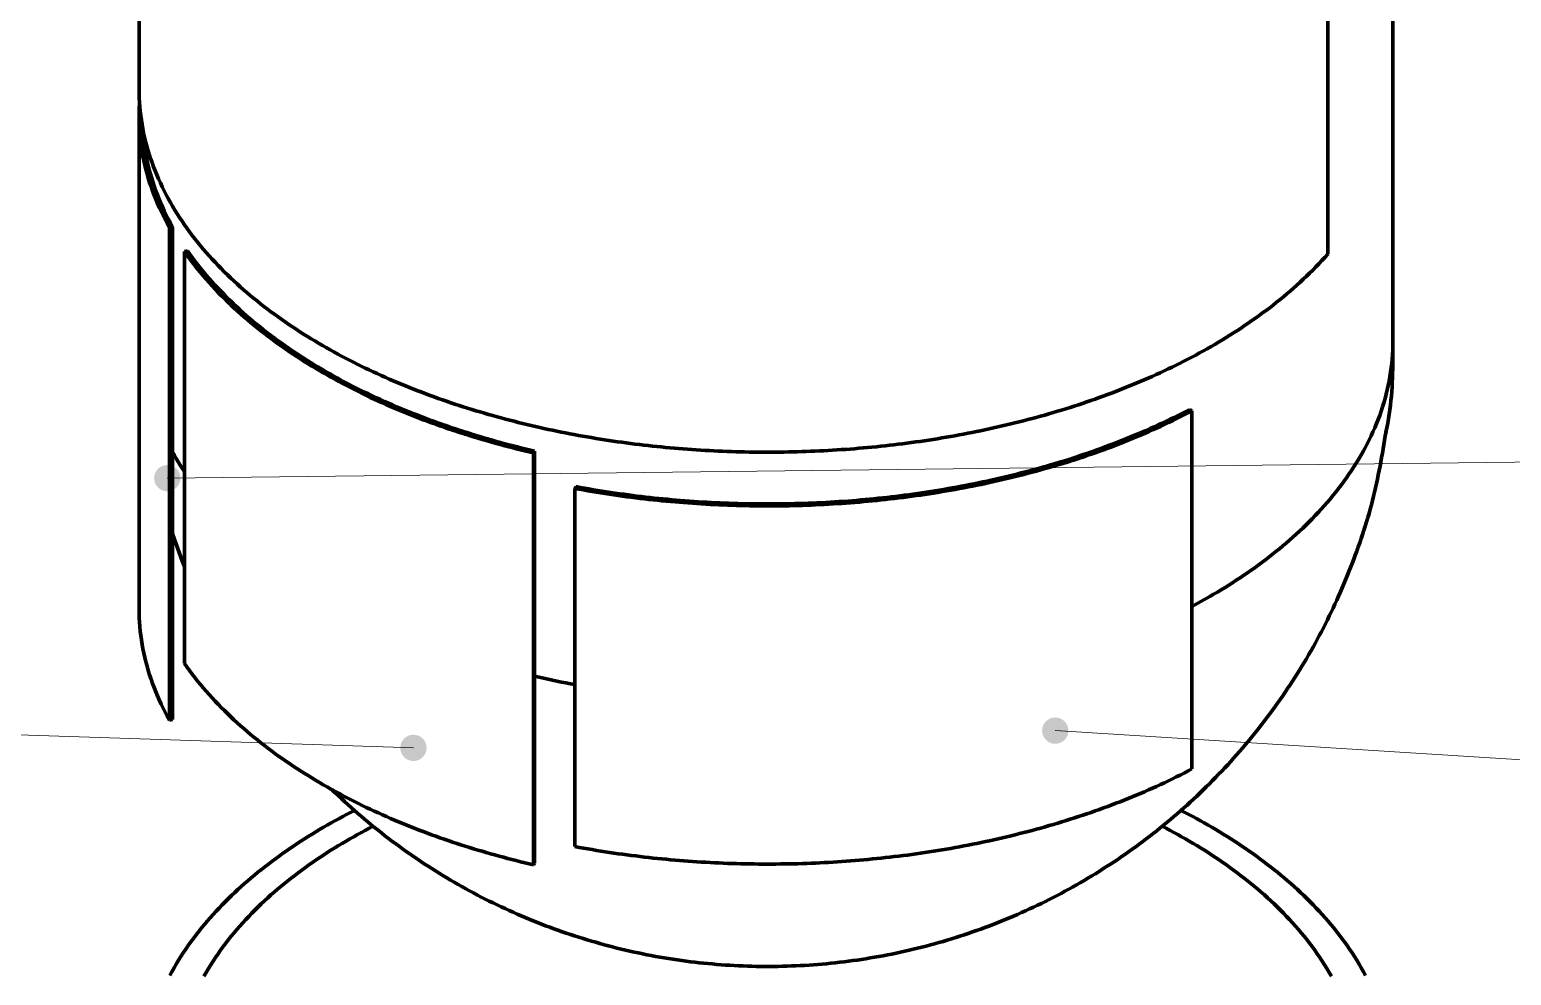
# Model space of a CAD drawing. Header units: millimetres. Extents: x 0 to 594, y 0 to 420.
# Drawn here: x 192.2 to 259.8, y 93.7 to 136.8 of the extents above; entities that cross this region are included whole.
import ezdxf

# ---------------------------------------------------------------- set-up
doc = ezdxf.new("R2010")
doc.units = ezdxf.units.MM
doc.layers.add('01-VISIBLE', color=7, linetype='CONTINUOUS', lineweight=70)
doc.layers.add('08-FINA', color=5, linetype='CONTINUOUS', lineweight=18)

msp = doc.modelspace()

# ---------------------------------------------------------------- hatches: boundary and pattern name
at = {"layer": '08-FINA'}
h = msp.add_hatch(color=7, dxfattribs=at)
h.dxf.hatch_style = 1
edge = h.paths.add_edge_path()
edge.add_arc((198.494, 116.319), 0.6, 0, 360)
h = msp.add_hatch(color=7, dxfattribs=at)
h.dxf.hatch_style = 1
edge = h.paths.add_edge_path()
edge.add_arc((238.966, 104.808), 0.6, 0, 360)
h = msp.add_hatch(color=7, dxfattribs=at)
h.dxf.hatch_style = 1
edge = h.paths.add_edge_path()
edge.add_arc((209.714, 104.023), 0.6, 0, 360)

# ---------------------------------------------------------------- linework, layer by layer
at = {"layer": '01-VISIBLE'}
for p, q in [((197.209, 134.045), (197.209, 252.42)), ((254.359, 122.557), (254.359, 245.685)), ((251.387, 126.535), (251.387, 244.91)), ((197.209, 110.366), (197.209, 132.82)), ((198.733, 127.774), (198.59, 127.747)), ((198.59, 105.293), (198.59, 127.747)), ((198.733, 105.32), (198.733, 127.774)), ((199.412, 126.688), (199.273, 126.656)), ((199.273, 107.876), (199.273, 126.656)), ((245.096, 119.454), (245.197, 119.39)), ((245.197, 103.06), (245.197, 119.39)), ((215.238, 117.551), (215.182, 117.47)), ((215.238, 98.771), (215.238, 117.551)), ((215.182, 98.691), (215.182, 117.47)), ((217.119, 115.934), (217.073, 115.851)), ((217.073, 99.521), (217.073, 115.851)), ((198.733, 105.32), (198.59, 105.293)), ((215.238, 98.771), (215.182, 98.691))]:
    msp.add_line(p, q, dxfattribs=at)
for points in [[(197.209, 134.045), (197.211, 133.844), (197.218, 133.644), (197.228, 133.444), (197.243, 133.244), (197.262, 133.044), (197.285, 132.845), (197.312, 132.646), (197.343, 132.448), (197.378, 132.251), (197.417, 132.054), (197.461, 131.859), (197.508, 131.664), (197.558, 131.47), (197.613, 131.277), (197.671, 131.085), (197.734, 130.895), (197.799, 130.705), (197.868, 130.517), (197.941, 130.33), (198.017, 130.145), (198.096, 129.961), (198.179, 129.778), (198.264, 129.597), (198.353, 129.417), (198.445, 129.239), (198.54, 129.062), (198.638, 128.887), (198.738, 128.714), (198.841, 128.542), (198.947, 128.371), (199.055, 128.203), (199.166, 128.036), (199.28, 127.871), (199.396, 127.707), (199.514, 127.545), (199.634, 127.385), (199.757, 127.226), (199.881, 127.069), (200.008, 126.914), (200.137, 126.76), (200.268, 126.608), (200.4, 126.458), (200.535, 126.309), (200.671, 126.162), (200.809, 126.017), (200.949, 125.873), (201.091, 125.731), (201.234, 125.591), (201.378, 125.452), (201.524, 125.315), (201.672, 125.179), (201.821, 125.045), (201.971, 124.912), (202.123, 124.782), (202.276, 124.652), (202.431, 124.524), (202.586, 124.398), (202.743, 124.273), (202.901, 124.15), (203.06, 124.028), (203.22, 123.907), (203.382, 123.788), (203.544, 123.671), (203.708, 123.555), (203.872, 123.44), (204.037, 123.327), (204.204, 123.215), (204.371, 123.104), (204.539, 122.995), (204.708, 122.887), (204.878, 122.781), (205.049, 122.676), (205.22, 122.572), (205.393, 122.47), (205.566, 122.369), (205.74, 122.269), (205.914, 122.17), (206.089, 122.073), (206.265, 121.977), (206.442, 121.882), (206.619, 121.788), (206.797, 121.696), (206.976, 121.605), (207.155, 121.515), (207.335, 121.426), (207.515, 121.339), (207.696, 121.253), (207.878, 121.167), (208.06, 121.083), (208.242, 121), (208.425, 120.919), (208.609, 120.838), (208.793, 120.759), (208.977, 120.68), (209.162, 120.603), (209.348, 120.527), (209.534, 120.452), (209.72, 120.378), (209.907, 120.305), (210.094, 120.233), (210.281, 120.162), (210.469, 120.093), (210.658, 120.024), (210.846, 119.956), (211.036, 119.89), (211.225, 119.824), (211.415, 119.76), (211.605, 119.696), (211.795, 119.634), (211.986, 119.572), (212.177, 119.512), (212.369, 119.452), (212.56, 119.394), (212.752, 119.336), (212.945, 119.279), (213.137, 119.224), (213.33, 119.169), (213.523, 119.115), (213.717, 119.063), (213.91, 119.011), (214.104, 118.96), (214.299, 118.91), (214.493, 118.861), (214.688, 118.813), (214.882, 118.766), (215.077, 118.72), (215.273, 118.674), (215.468, 118.63), (215.664, 118.586), (215.86, 118.544), (216.056, 118.502), (216.252, 118.461), (216.449, 118.421), (216.645, 118.382), (216.842, 118.344), (217.039, 118.307), (217.236, 118.271), (217.433, 118.235), (217.631, 118.201), (217.829, 118.167), (218.026, 118.134), (218.224, 118.102), (218.422, 118.071), (218.62, 118.04), (218.819, 118.011), (219.017, 117.982), (219.216, 117.955), (219.414, 117.928), (219.613, 117.902), (219.812, 117.876), (220.011, 117.852), (220.21, 117.828), (220.409, 117.806), (220.608, 117.784), (220.808, 117.763), (221.007, 117.743), (221.207, 117.723), (221.406, 117.705), (221.606, 117.687), (221.806, 117.67), (222.006, 117.654), (222.206, 117.639), (222.405, 117.624), (222.605, 117.611), (222.806, 117.598), (223.006, 117.586), (223.206, 117.575), (223.406, 117.564), (223.606, 117.555), (223.807, 117.546), (224.007, 117.538), (224.207, 117.531), (224.408, 117.525), (224.608, 117.519), (224.808, 117.515), (225.009, 117.511), (225.209, 117.508), (225.41, 117.506), (225.61, 117.504), (225.811, 117.504), (226.011, 117.504), (226.212, 117.505), (226.412, 117.507), (226.612, 117.509), (226.813, 117.513), (227.013, 117.517), (227.214, 117.522), (227.414, 117.528), (227.614, 117.535), (227.815, 117.542), (228.015, 117.551), (228.215, 117.56), (228.416, 117.57), (228.616, 117.58), (228.816, 117.592), (229.016, 117.604), (229.216, 117.618), (229.416, 117.632), (229.616, 117.646), (229.816, 117.662), (230.016, 117.679), (230.215, 117.696), (230.415, 117.714), (230.614, 117.733), (230.814, 117.753), (231.013, 117.774), (231.213, 117.795), (231.412, 117.817), (231.611, 117.84), (231.81, 117.864), (232.009, 117.889), (232.208, 117.915), (232.407, 117.941), (232.605, 117.969), (232.804, 117.997), (233.002, 118.026), (233.2, 118.056), (233.398, 118.087), (233.596, 118.118), (233.794, 118.151), (233.992, 118.184), (234.189, 118.218), (234.387, 118.253), (234.584, 118.289), (234.781, 118.326), (234.978, 118.364), (235.175, 118.402), (235.371, 118.442), (235.567, 118.482), (235.764, 118.524), (235.96, 118.566), (236.155, 118.609), (236.351, 118.653), (236.546, 118.698), (236.742, 118.743), (236.936, 118.79), (237.131, 118.838), (237.326, 118.886), (237.52, 118.936), (237.714, 118.986), (237.908, 119.037), (238.101, 119.09), (238.295, 119.143), (238.488, 119.197), (238.68, 119.252), (238.873, 119.308), (239.065, 119.366), (239.257, 119.424), (239.448, 119.483), (239.64, 119.543), (239.831, 119.604), (240.021, 119.666), (240.212, 119.729), (240.401, 119.793), (240.591, 119.858), (240.78, 119.924), (240.969, 119.991), (241.158, 120.059), (241.346, 120.129), (241.534, 120.199), (241.721, 120.27), (241.908, 120.342), (242.095, 120.416), (242.281, 120.49), (242.466, 120.566), (242.652, 120.643), (242.836, 120.721), (243.021, 120.799), (243.204, 120.88), (243.388, 120.961), (243.57, 121.043), (243.753, 121.126), (243.934, 121.211), (244.116, 121.297), (244.296, 121.384), (244.476, 121.472), (244.656, 121.561), (244.835, 121.652), (245.013, 121.744), (245.19, 121.836), (245.367, 121.931), (245.544, 122.026), (245.719, 122.123), (245.894, 122.221), (246.068, 122.32), (246.242, 122.42), (246.415, 122.522), (246.586, 122.625), (246.758, 122.73), (246.928, 122.836), (247.097, 122.943), (247.266, 123.051), (247.434, 123.161), (247.6, 123.272), (247.766, 123.385), (247.931, 123.499), (248.095, 123.614), (248.258, 123.731), (248.42, 123.849), (248.581, 123.969), (248.74, 124.09), (248.899, 124.213), (249.056, 124.337), (249.213, 124.463), (249.368, 124.59), (249.521, 124.719), (249.674, 124.849), (249.825, 124.981), (249.974, 125.114), (250.123, 125.249), (250.27, 125.385), (250.415, 125.523), (250.559, 125.663), (250.701, 125.804), (250.841, 125.947), (250.98, 126.092), (251.118, 126.238), (251.253, 126.386), (251.387, 126.535)], [(197.229, 133.432), (197.223, 133.33), (197.218, 133.228), (197.214, 133.126), (197.211, 133.024), (197.21, 132.922), (197.209, 132.82)], [(197.209, 132.82), (197.211, 132.616), (197.218, 132.411), (197.229, 132.207), (197.244, 132.003), (197.264, 131.8), (197.288, 131.597), (197.316, 131.394), (197.348, 131.192), (197.385, 130.991), (197.426, 130.791), (197.47, 130.591), (197.519, 130.393), (197.572, 130.195), (197.629, 129.999), (197.69, 129.804), (197.754, 129.61), (197.822, 129.417), (197.894, 129.226), (197.969, 129.035), (198.048, 128.847), (198.13, 128.66), (198.216, 128.474), (198.305, 128.29), (198.397, 128.107), (198.492, 127.926), (198.59, 127.747)], [(197.375, 132.266), (197.39, 132.061), (197.408, 131.856), (197.431, 131.651), (197.459, 131.447), (197.49, 131.244), (197.526, 131.041), (197.566, 130.839), (197.611, 130.638), (197.659, 130.438), (197.712, 130.239), (197.768, 130.042), (197.829, 129.845), (197.893, 129.649), (197.961, 129.455), (198.033, 129.262), (198.109, 129.071), (198.188, 128.881), (198.27, 128.692), (198.356, 128.506), (198.446, 128.32), (198.538, 128.136), (198.634, 127.954), (198.733, 127.774)], [(199.273, 126.656), (199.39, 126.491), (199.508, 126.328), (199.629, 126.166), (199.753, 126.007), (199.878, 125.849), (200.006, 125.692), (200.135, 125.538), (200.267, 125.385), (200.4, 125.233), (200.536, 125.084), (200.673, 124.936), (200.812, 124.79), (200.953, 124.645), (201.095, 124.502), (201.239, 124.361), (201.385, 124.221), (201.532, 124.083), (201.68, 123.947), (201.83, 123.812), (201.982, 123.679), (202.135, 123.547), (202.289, 123.417), (202.444, 123.288), (202.601, 123.161), (202.759, 123.036), (202.918, 122.912), (203.078, 122.789), (203.24, 122.668), (203.402, 122.549), (203.566, 122.43), (203.73, 122.314), (203.896, 122.199), (204.063, 122.085), (204.23, 121.972), (204.399, 121.861), (204.568, 121.752), (204.738, 121.644), (204.91, 121.537), (205.082, 121.431), (205.254, 121.327), (205.428, 121.224), (205.602, 121.123), (205.777, 121.023), (205.953, 120.924), (206.13, 120.826), (206.307, 120.73), (206.485, 120.635), (206.663, 120.541), (206.843, 120.448), (207.023, 120.357), (207.203, 120.266), (207.384, 120.178), (207.566, 120.09), (207.748, 120.003), (207.931, 119.918), (208.114, 119.834), (208.298, 119.751), (208.482, 119.669), (208.667, 119.588), (208.853, 119.508), (209.039, 119.43), (209.225, 119.352), (209.412, 119.276), (209.599, 119.201), (209.787, 119.127), (209.975, 119.054), (210.163, 118.982), (210.352, 118.911), (210.541, 118.842), (210.731, 118.773), (210.921, 118.705), (211.112, 118.639), (211.302, 118.573), (211.494, 118.509), (211.685, 118.445), (211.877, 118.383), (212.069, 118.321), (212.262, 118.261), (212.454, 118.201), (212.647, 118.143), (212.841, 118.085), (213.034, 118.029), (213.228, 117.973), (213.423, 117.919), (213.617, 117.865), (213.812, 117.812), (214.007, 117.761), (214.202, 117.71), (214.398, 117.66), (214.593, 117.611), (214.789, 117.563), (214.986, 117.517), (215.182, 117.47)], [(199.412, 126.688), (199.528, 126.524), (199.646, 126.362), (199.767, 126.201), (199.889, 126.042), (200.014, 125.885), (200.141, 125.73), (200.27, 125.576), (200.401, 125.424), (200.534, 125.273), (200.668, 125.124), (200.805, 124.977), (200.943, 124.832), (201.083, 124.688), (201.225, 124.546), (201.368, 124.405), (201.513, 124.266), (201.659, 124.129), (201.807, 123.993), (201.956, 123.859), (202.107, 123.726), (202.259, 123.595), (202.412, 123.466), (202.567, 123.338), (202.723, 123.212), (202.88, 123.087), (203.038, 122.963), (203.198, 122.842), (203.358, 122.721), (203.52, 122.602), (203.683, 122.485), (203.846, 122.369), (204.011, 122.254), (204.177, 122.141), (204.344, 122.029), (204.511, 121.919), (204.68, 121.81), (204.849, 121.702), (205.019, 121.596), (205.19, 121.491), (205.362, 121.387), (205.535, 121.285), (205.708, 121.184), (205.882, 121.084), (206.057, 120.986), (206.233, 120.889), (206.409, 120.793), (206.586, 120.698), (206.764, 120.605), (206.942, 120.513), (207.121, 120.422), (207.301, 120.332), (207.481, 120.244), (207.662, 120.156), (207.843, 120.07), (208.025, 119.985), (208.207, 119.902), (208.39, 119.819), (208.573, 119.738), (208.757, 119.657), (208.942, 119.578), (209.127, 119.5), (209.312, 119.423), (209.498, 119.347), (209.684, 119.272), (209.871, 119.199), (210.058, 119.126), (210.245, 119.055), (210.433, 118.984), (210.622, 118.915), (210.81, 118.846), (210.999, 118.779), (211.189, 118.713), (211.379, 118.648), (211.569, 118.584), (211.759, 118.52), (211.95, 118.458), (212.141, 118.397), (212.333, 118.337), (212.524, 118.278), (212.717, 118.22), (212.909, 118.162), (213.102, 118.106), (213.295, 118.051), (213.488, 117.997), (213.681, 117.943), (213.875, 117.891), (214.069, 117.84), (214.263, 117.789), (214.458, 117.74), (214.652, 117.691), (214.847, 117.643), (215.043, 117.597), (215.238, 117.551)], [(246.012, 110.922), (246.187, 111.024), (246.361, 111.127), (246.535, 111.232), (246.707, 111.338), (246.879, 111.445), (247.05, 111.554), (247.22, 111.664), (247.39, 111.776), (247.558, 111.889), (247.725, 112.003), (247.891, 112.119), (248.056, 112.237), (248.221, 112.355), (248.384, 112.476), (248.546, 112.598), (248.706, 112.721), (248.866, 112.846), (249.025, 112.972), (249.182, 113.1), (249.338, 113.229), (249.492, 113.361), (249.645, 113.493), (249.797, 113.627), (249.948, 113.763), (250.097, 113.901), (250.244, 114.04), (250.39, 114.18), (250.534, 114.323), (250.677, 114.467), (250.817, 114.613), (250.956, 114.76), (251.094, 114.909), (251.229, 115.06), (251.363, 115.212), (251.494, 115.367), (251.623, 115.523), (251.751, 115.68), (251.876, 115.84), (251.999, 116.001), (252.12, 116.163), (252.238, 116.328), (252.354, 116.494), (252.467, 116.662), (252.578, 116.832), (252.687, 117.003), (252.792, 117.176), (252.895, 117.351), (252.995, 117.527), (253.092, 117.705), (253.186, 117.884), (253.277, 118.065), (253.365, 118.248), (253.449, 118.432), (253.53, 118.618), (253.608, 118.805), (253.683, 118.993), (253.754, 119.183), (253.821, 119.374), (253.885, 119.567), (253.945, 119.76), (254.001, 119.955), (254.053, 120.151), (254.101, 120.348), (254.145, 120.546), (254.186, 120.744), (254.222, 120.944), (254.254, 121.144), (254.282, 121.344), (254.305, 121.546), (254.325, 121.747), (254.34, 121.95), (254.351, 122.152), (254.357, 122.354), (254.359, 122.557)], [(254.038, 118.415), (254.08, 118.619), (254.12, 118.823), (254.156, 119.028), (254.189, 119.234), (254.219, 119.44), (254.245, 119.646), (254.268, 119.853), (254.287, 120.061), (254.304, 120.268), (254.318, 120.476), (254.328, 120.684), (254.337, 120.892), (254.344, 121.1), (254.349, 121.308), (254.353, 121.516), (254.355, 121.724), (254.357, 121.933), (254.358, 122.141), (254.359, 122.349), (254.359, 122.557)], [(217.073, 115.851), (217.27, 115.815), (217.467, 115.78), (217.664, 115.745), (217.861, 115.712), (218.059, 115.679), (218.257, 115.647), (218.455, 115.616), (218.653, 115.586), (218.851, 115.557), (219.049, 115.528), (219.247, 115.501), (219.446, 115.474), (219.644, 115.448), (219.843, 115.423), (220.042, 115.399), (220.241, 115.375), (220.44, 115.353), (220.639, 115.331), (220.838, 115.31), (221.037, 115.29), (221.237, 115.271), (221.436, 115.252), (221.636, 115.235), (221.835, 115.218), (222.035, 115.202), (222.235, 115.187), (222.434, 115.173), (222.634, 115.159), (222.834, 115.147), (223.034, 115.135), (223.234, 115.124), (223.434, 115.114), (223.634, 115.104), (223.834, 115.096), (224.034, 115.088), (224.235, 115.081), (224.435, 115.075), (224.635, 115.069), (224.835, 115.065), (225.035, 115.061), (225.236, 115.058), (225.436, 115.056), (225.636, 115.055), (225.837, 115.054), (226.037, 115.054), (226.237, 115.056), (226.437, 115.058), (226.638, 115.06), (226.838, 115.064), (227.038, 115.068), (227.238, 115.073), (227.439, 115.079), (227.639, 115.086), (227.839, 115.094), (228.039, 115.102), (228.239, 115.111), (228.439, 115.121), (228.639, 115.132), (228.839, 115.144), (229.039, 115.156), (229.239, 115.17), (229.438, 115.184), (229.638, 115.199), (229.838, 115.214), (230.037, 115.231), (230.237, 115.248), (230.436, 115.267), (230.636, 115.286), (230.835, 115.306), (231.034, 115.326), (231.233, 115.348), (231.432, 115.37), (231.631, 115.393), (231.83, 115.417), (232.029, 115.442), (232.228, 115.468), (232.426, 115.495), (232.625, 115.522), (232.823, 115.55), (233.021, 115.579), (233.219, 115.609), (233.417, 115.64), (233.615, 115.672), (233.812, 115.704), (234.01, 115.738), (234.207, 115.772), (234.404, 115.807), (234.601, 115.843), (234.798, 115.88), (234.995, 115.918), (235.191, 115.956), (235.388, 115.996), (235.584, 116.036), (235.78, 116.077), (235.976, 116.12), (236.171, 116.163), (236.367, 116.207), (236.562, 116.252), (236.757, 116.297), (236.952, 116.344), (237.146, 116.392), (237.34, 116.44), (237.534, 116.49), (237.728, 116.54), (237.922, 116.592), (238.115, 116.644), (238.308, 116.697), (238.501, 116.752), (238.694, 116.807), (238.886, 116.863), (239.078, 116.92), (239.269, 116.978), (239.461, 117.037), (239.652, 117.097), (239.843, 117.158), (240.033, 117.22), (240.223, 117.283), (240.413, 117.347), (240.602, 117.412), (240.791, 117.478), (240.98, 117.546), (241.169, 117.614), (241.356, 117.683), (241.544, 117.753), (241.731, 117.824), (241.918, 117.897), (242.104, 117.97), (242.29, 118.045), (242.476, 118.12), (242.661, 118.197), (242.845, 118.275), (243.029, 118.354), (243.213, 118.434), (243.396, 118.515), (243.579, 118.597), (243.761, 118.681), (243.942, 118.765), (244.123, 118.851), (244.304, 118.938), (244.484, 119.026), (244.663, 119.115), (244.841, 119.206), (245.02, 119.297), (245.197, 119.39)], [(217.119, 115.934), (217.316, 115.897), (217.513, 115.862), (217.711, 115.828), (217.909, 115.794), (218.107, 115.761), (218.305, 115.729), (218.503, 115.698), (218.701, 115.668), (218.9, 115.639), (219.098, 115.61), (219.297, 115.583), (219.496, 115.556), (219.695, 115.53), (219.894, 115.505), (220.093, 115.481), (220.292, 115.458), (220.492, 115.435), (220.691, 115.414), (220.891, 115.393), (221.09, 115.373), (221.29, 115.354), (221.49, 115.335), (221.69, 115.318), (221.89, 115.301), (222.09, 115.285), (222.29, 115.27), (222.49, 115.256), (222.69, 115.243), (222.89, 115.23), (223.091, 115.219), (223.291, 115.208), (223.491, 115.198), (223.692, 115.188), (223.892, 115.18), (224.093, 115.172), (224.293, 115.166), (224.494, 115.16), (224.694, 115.155), (224.895, 115.15), (225.095, 115.147), (225.296, 115.144), (225.497, 115.142), (225.697, 115.141), (225.898, 115.141), (226.099, 115.141), (226.299, 115.143), (226.5, 115.145), (226.7, 115.148), (226.901, 115.152), (227.102, 115.156), (227.302, 115.162), (227.503, 115.168), (227.703, 115.175), (227.904, 115.183), (228.104, 115.192), (228.304, 115.201), (228.505, 115.212), (228.705, 115.223), (228.905, 115.235), (229.106, 115.248), (229.306, 115.262), (229.506, 115.276), (229.706, 115.291), (229.906, 115.307), (230.106, 115.324), (230.306, 115.342), (230.505, 115.361), (230.705, 115.38), (230.905, 115.401), (231.104, 115.422), (231.304, 115.444), (231.503, 115.467), (231.702, 115.49), (231.901, 115.515), (232.1, 115.54), (232.299, 115.566), (232.498, 115.593), (232.697, 115.621), (232.895, 115.65), (233.094, 115.68), (233.292, 115.71), (233.49, 115.742), (233.688, 115.774), (233.886, 115.807), (234.084, 115.841), (234.281, 115.876), (234.479, 115.911), (234.676, 115.948), (234.873, 115.985), (235.07, 116.024), (235.267, 116.063), (235.463, 116.103), (235.66, 116.144), (235.856, 116.186), (236.052, 116.229), (236.248, 116.273), (236.443, 116.318), (236.639, 116.363), (236.834, 116.41), (237.029, 116.457), (237.224, 116.505), (237.418, 116.555), (237.612, 116.605), (237.806, 116.656), (238, 116.708), (238.193, 116.762), (238.387, 116.816), (238.58, 116.871), (238.772, 116.927), (238.965, 116.984), (239.157, 117.042), (239.348, 117.101), (239.54, 117.16), (239.731, 117.221), (239.922, 117.283), (240.112, 117.346), (240.302, 117.41), (240.492, 117.475), (240.682, 117.541), (240.871, 117.608), (241.06, 117.676), (241.248, 117.746), (241.436, 117.816), (241.623, 117.887), (241.811, 117.959), (241.997, 118.033), (242.183, 118.107), (242.369, 118.183), (242.555, 118.26), (242.74, 118.338), (242.924, 118.416), (243.108, 118.497), (243.291, 118.578), (243.474, 118.66), (243.657, 118.744), (243.839, 118.828), (244.02, 118.914), (244.201, 119.001), (244.381, 119.089), (244.561, 119.179), (244.74, 119.269), (244.918, 119.361), (245.096, 119.454)], [(240.109, 97.875), (240.283, 97.976), (240.455, 98.079), (240.628, 98.182), (240.799, 98.287), (240.97, 98.393), (241.14, 98.5), (241.309, 98.608), (241.478, 98.718), (241.645, 98.829), (241.812, 98.94), (241.978, 99.053), (242.144, 99.168), (242.308, 99.283), (242.472, 99.4), (242.635, 99.517), (242.797, 99.636), (242.958, 99.756), (243.118, 99.877), (243.278, 100), (243.436, 100.123), (243.594, 100.247), (243.751, 100.373), (243.907, 100.5), (244.062, 100.628), (244.216, 100.756), (244.37, 100.886), (244.522, 101.017), (244.673, 101.15), (244.824, 101.283), (244.973, 101.417), (245.122, 101.552), (245.27, 101.689), (245.416, 101.826), (245.562, 101.964), (245.707, 102.104), (245.85, 102.244), (245.993, 102.386), (246.135, 102.528), (246.276, 102.672), (246.415, 102.816), (246.554, 102.962), (246.692, 103.108), (246.828, 103.255), (246.964, 103.404), (247.098, 103.553), (247.232, 103.703), (247.364, 103.855), (247.495, 104.007), (247.625, 104.16), (247.755, 104.314), (247.883, 104.469), (248.01, 104.624), (248.135, 104.781), (248.26, 104.938), (248.384, 105.097), (248.506, 105.256), (248.628, 105.416), (248.748, 105.577), (248.868, 105.739), (248.986, 105.901), (249.103, 106.065), (249.218, 106.229), (249.333, 106.394), (249.447, 106.56), (249.559, 106.726), (249.67, 106.894), (249.78, 107.062), (249.889, 107.231), (249.996, 107.401), (250.103, 107.571), (250.208, 107.743), (250.312, 107.915), (250.414, 108.087), (250.516, 108.261), (250.616, 108.435), (250.715, 108.61), (250.812, 108.786), (250.908, 108.962), (251.003, 109.139), (251.097, 109.317), (251.189, 109.496), (251.28, 109.675), (251.37, 109.855), (251.458, 110.035), (251.546, 110.216), (251.632, 110.398), (251.716, 110.58), (251.8, 110.763), (251.882, 110.946), (251.963, 111.13), (252.043, 111.314), (252.122, 111.499), (252.2, 111.684), (252.277, 111.87), (252.352, 112.056), (252.427, 112.243), (252.5, 112.43), (252.572, 112.618), (252.643, 112.806), (252.712, 112.994), (252.78, 113.183), (252.847, 113.373), (252.912, 113.563), (252.976, 113.753), (253.038, 113.945), (253.098, 114.136), (253.157, 114.328), (253.214, 114.521), (253.27, 114.714), (253.323, 114.908), (253.375, 115.102), (253.426, 115.297), (253.474, 115.492), (253.521, 115.687), (253.566, 115.883), (253.61, 116.079), (253.652, 116.276), (253.692, 116.472), (253.731, 116.67), (253.769, 116.867), (253.806, 117.064), (253.841, 117.262), (253.876, 117.46), (253.911, 117.658), (253.944, 117.856), (253.977, 118.054), (254.011, 118.253), (254.045, 118.451)], [(254.045, 118.451), (254.044, 118.445), (254.043, 118.439), (254.042, 118.433), (254.04, 118.427), (254.039, 118.421), (254.038, 118.415)], [(198.733, 117.511), (198.818, 117.361), (198.905, 117.212), (198.994, 117.064), (199.085, 116.918), (199.178, 116.773), (199.273, 116.629)], [(198.733, 113.783), (198.804, 113.568), (198.878, 113.354), (198.953, 113.14), (199.031, 112.927), (199.11, 112.714), (199.191, 112.502), (199.273, 112.291)], [(245.197, 110.47), (245.334, 110.543), (245.47, 110.618), (245.606, 110.692), (245.742, 110.768), (245.877, 110.845), (246.012, 110.922)], [(197.209, 110.366), (197.211, 110.162), (197.218, 109.958), (197.229, 109.753), (197.244, 109.55), (197.264, 109.346), (197.288, 109.143), (197.316, 108.941), (197.348, 108.739), (197.385, 108.538), (197.426, 108.337), (197.47, 108.138), (197.519, 107.939), (197.572, 107.742), (197.629, 107.545), (197.69, 107.35), (197.754, 107.156), (197.822, 106.963), (197.894, 106.772), (197.969, 106.582), (198.048, 106.393), (198.13, 106.206), (198.216, 106.02), (198.305, 105.836), (198.397, 105.654), (198.492, 105.473), (198.59, 105.293)], [(199.273, 107.876), (199.39, 107.711), (199.508, 107.548), (199.629, 107.387), (199.753, 107.227), (199.878, 107.069), (200.006, 106.913), (200.135, 106.758), (200.267, 106.605), (200.4, 106.454), (200.536, 106.304), (200.673, 106.157), (200.812, 106.01), (200.953, 105.866), (201.095, 105.723), (201.239, 105.582), (201.385, 105.442), (201.532, 105.304), (201.68, 105.167), (201.83, 105.032), (201.982, 104.899), (202.135, 104.768), (202.289, 104.637), (202.444, 104.509), (202.601, 104.382), (202.759, 104.256), (202.918, 104.132), (203.078, 104.01), (203.24, 103.889), (203.402, 103.769), (203.566, 103.651), (203.73, 103.534), (203.896, 103.419), (204.063, 103.305), (204.23, 103.193), (204.399, 103.082), (204.568, 102.972), (204.738, 102.864), (204.91, 102.757), (205.082, 102.652), (205.254, 102.548), (205.428, 102.445), (205.602, 102.343), (205.777, 102.243), (205.953, 102.144), (206.13, 102.047), (206.307, 101.95), (206.485, 101.855), (206.663, 101.761), (206.843, 101.669), (207.023, 101.577), (207.203, 101.487), (207.384, 101.398), (207.566, 101.31), (207.748, 101.224), (207.931, 101.138), (208.114, 101.054), (208.298, 100.971), (208.482, 100.889), (208.667, 100.809), (208.853, 100.729), (209.039, 100.65), (209.225, 100.573), (209.412, 100.497), (209.599, 100.422), (209.787, 100.348), (209.975, 100.275), (210.163, 100.203), (210.352, 100.132), (210.541, 100.062), (210.731, 99.993), (210.921, 99.926), (211.112, 99.859), (211.302, 99.794), (211.494, 99.729), (211.685, 99.666), (211.877, 99.603), (212.069, 99.542), (212.262, 99.481), (212.454, 99.422), (212.647, 99.363), (212.841, 99.306), (213.034, 99.249), (213.228, 99.194), (213.423, 99.139), (213.617, 99.086), (213.812, 99.033), (214.007, 98.981), (214.202, 98.931), (214.398, 98.881), (214.593, 98.832), (214.789, 98.784), (214.986, 98.737), (215.182, 98.691)], [(215.238, 107.288), (215.441, 107.241), (215.644, 107.196), (215.848, 107.151), (216.051, 107.108), (216.255, 107.065), (216.459, 107.023), (216.663, 106.983), (216.868, 106.943), (217.073, 106.904)], [(217.073, 99.521), (217.27, 99.485), (217.467, 99.45), (217.664, 99.415), (217.861, 99.382), (218.059, 99.349), (218.257, 99.317), (218.455, 99.286), (218.653, 99.256), (218.851, 99.227), (219.049, 99.198), (219.247, 99.171), (219.446, 99.144), (219.644, 99.118), (219.843, 99.093), (220.042, 99.069), (220.241, 99.045), (220.44, 99.023), (220.639, 99.001), (220.838, 98.98), (221.037, 98.96), (221.237, 98.941), (221.436, 98.923), (221.636, 98.905), (221.835, 98.888), (222.035, 98.872), (222.235, 98.857), (222.434, 98.843), (222.634, 98.829), (222.834, 98.817), (223.034, 98.805), (223.234, 98.794), (223.434, 98.784), (223.634, 98.774), (223.834, 98.766), (224.034, 98.758), (224.235, 98.751), (224.435, 98.745), (224.635, 98.739), (224.835, 98.735), (225.035, 98.731), (225.236, 98.728), (225.436, 98.726), (225.636, 98.725), (225.837, 98.724), (226.037, 98.725), (226.237, 98.726), (226.437, 98.728), (226.638, 98.73), (226.838, 98.734), (227.038, 98.738), (227.238, 98.743), (227.439, 98.749), (227.639, 98.756), (227.839, 98.764), (228.039, 98.772), (228.239, 98.781), (228.439, 98.791), (228.639, 98.802), (228.839, 98.814), (229.039, 98.826), (229.239, 98.84), (229.438, 98.854), (229.638, 98.869), (229.838, 98.885), (230.037, 98.901), (230.237, 98.918), (230.436, 98.937), (230.636, 98.956), (230.835, 98.976), (231.034, 98.996), (231.233, 99.018), (231.432, 99.04), (231.631, 99.063), (231.83, 99.087), (232.029, 99.112), (232.228, 99.138), (232.426, 99.165), (232.625, 99.192), (232.823, 99.22), (233.021, 99.249), (233.219, 99.279), (233.417, 99.31), (233.615, 99.342), (233.812, 99.374), (234.01, 99.408), (234.207, 99.442), (234.404, 99.477), (234.601, 99.513), (234.798, 99.55), (234.995, 99.588), (235.191, 99.626), (235.388, 99.666), (235.584, 99.706), (235.78, 99.748), (235.976, 99.79), (236.171, 99.833), (236.367, 99.877), (236.562, 99.922), (236.757, 99.968), (236.952, 100.014), (237.146, 100.062), (237.34, 100.111), (237.534, 100.16), (237.728, 100.21), (237.922, 100.262), (238.115, 100.314), (238.308, 100.367), (238.501, 100.422), (238.694, 100.477), (238.886, 100.533), (239.078, 100.59), (239.269, 100.648), (239.461, 100.707), (239.652, 100.767), (239.843, 100.828), (240.033, 100.89), (240.223, 100.953), (240.413, 101.017), (240.602, 101.082), (240.791, 101.149), (240.98, 101.216), (241.169, 101.284), (241.356, 101.353), (241.544, 101.423), (241.731, 101.495), (241.918, 101.567), (242.104, 101.64), (242.29, 101.715), (242.476, 101.79), (242.661, 101.867), (242.845, 101.945), (243.029, 102.024), (243.213, 102.104), (243.396, 102.185), (243.579, 102.267), (243.761, 102.351), (243.942, 102.435), (244.123, 102.521), (244.304, 102.608), (244.484, 102.696), (244.663, 102.785), (244.841, 102.876), (245.02, 102.968), (245.197, 103.06)], [(205.993, 102.122), (206.138, 101.982), (206.283, 101.844), (206.429, 101.707), (206.576, 101.571), (206.724, 101.436), (206.874, 101.301), (207.024, 101.168), (207.175, 101.036), (207.327, 100.905), (207.479, 100.775), (207.633, 100.647), (207.788, 100.519), (207.943, 100.392), (208.1, 100.267), (208.257, 100.142), (208.415, 100.019), (208.574, 99.897), (208.734, 99.776), (208.895, 99.656), (209.056, 99.537), (209.219, 99.419), (209.382, 99.303), (209.546, 99.188), (209.711, 99.073), (209.877, 98.96), (210.043, 98.848), (210.21, 98.738), (210.378, 98.628), (210.547, 98.52), (210.717, 98.413), (210.887, 98.307), (211.058, 98.202), (211.23, 98.098), (211.402, 97.996), (211.576, 97.895), (211.749, 97.795), (211.924, 97.696), (212.099, 97.599), (212.275, 97.503), (212.452, 97.408), (212.629, 97.314), (212.807, 97.222), (212.986, 97.13), (213.165, 97.04), (213.345, 96.952), (213.525, 96.864), (213.707, 96.778), (213.888, 96.693), (214.071, 96.609), (214.253, 96.527), (214.437, 96.446), (214.621, 96.366), (214.805, 96.288), (214.991, 96.211), (215.176, 96.135), (215.362, 96.06), (215.549, 95.987), (215.736, 95.915), (215.924, 95.845), (216.112, 95.775), (216.301, 95.707), (216.49, 95.641), (216.68, 95.576), (216.87, 95.512), (217.061, 95.449), (217.252, 95.388), (217.443, 95.328), (217.635, 95.27), (217.827, 95.212), (218.02, 95.157), (218.213, 95.102), (218.406, 95.049), (218.6, 94.997), (218.794, 94.947), (218.988, 94.898), (219.183, 94.85), (219.378, 94.804), (219.574, 94.759), (219.77, 94.715), (219.966, 94.673), (220.162, 94.632), (220.359, 94.593), (220.556, 94.555), (220.753, 94.518), (220.95, 94.483), (221.148, 94.449), (221.346, 94.417), (221.544, 94.386), (221.742, 94.356), (221.941, 94.328), (222.14, 94.301), (222.339, 94.275), (222.538, 94.251), (222.737, 94.229), (222.937, 94.207), (223.136, 94.188), (223.336, 94.169), (223.536, 94.152), (223.736, 94.136), (223.936, 94.122), (224.136, 94.109), (224.336, 94.098), (224.536, 94.088), (224.737, 94.079), (224.937, 94.072), (225.138, 94.066), (225.338, 94.062), (225.539, 94.059), (225.739, 94.057), (225.94, 94.057), (226.14, 94.058), (226.341, 94.061), (226.541, 94.065), (226.742, 94.071), (226.942, 94.078), (227.143, 94.086), (227.343, 94.096), (227.543, 94.107), (227.743, 94.119), (227.944, 94.133), (228.144, 94.149), (228.343, 94.166), (228.543, 94.184), (228.743, 94.203), (228.942, 94.224), (229.141, 94.247), (229.341, 94.271), (229.54, 94.296), (229.738, 94.322), (229.937, 94.35), (230.135, 94.38), (230.334, 94.411), (230.532, 94.443), (230.729, 94.476), (230.927, 94.511), (231.124, 94.548), (231.321, 94.585), (231.518, 94.624), (231.714, 94.665), (231.91, 94.707), (232.106, 94.75), (232.302, 94.795), (232.497, 94.841), (232.692, 94.888), (232.886, 94.937), (233.08, 94.987), (233.274, 95.039), (233.468, 95.091), (233.661, 95.146), (233.854, 95.201), (234.046, 95.258), (234.238, 95.316), (234.429, 95.376), (234.62, 95.437), (234.811, 95.499), (235.001, 95.563), (235.191, 95.628), (235.38, 95.694), (235.569, 95.762), (235.757, 95.831), (235.945, 95.901), (236.132, 95.973), (236.319, 96.046), (236.506, 96.12), (236.691, 96.196), (236.877, 96.273), (237.061, 96.351), (237.245, 96.43), (237.429, 96.511), (237.612, 96.593), (237.794, 96.677), (237.976, 96.761), (238.157, 96.847), (238.338, 96.934), (238.518, 97.023), (238.697, 97.112), (238.876, 97.203), (239.054, 97.296), (239.232, 97.389), (239.409, 97.484), (239.585, 97.58), (239.76, 97.677), (239.935, 97.775), (240.109, 97.875)], [(207.023, 101.169), (206.844, 101.077), (206.665, 100.984), (206.488, 100.89), (206.311, 100.794), (206.134, 100.698), (205.959, 100.6), (205.784, 100.5), (205.61, 100.4), (205.436, 100.298), (205.264, 100.194), (205.092, 100.09), (204.921, 99.984), (204.751, 99.877), (204.582, 99.768), (204.413, 99.658), (204.246, 99.546), (204.079, 99.433), (203.914, 99.319), (203.749, 99.204), (203.586, 99.086), (203.423, 98.968), (203.262, 98.848), (203.102, 98.726), (202.943, 98.603), (202.785, 98.479), (202.628, 98.352), (202.472, 98.225), (202.318, 98.096), (202.165, 97.965), (202.014, 97.833), (201.864, 97.699), (201.715, 97.564), (201.568, 97.426), (201.422, 97.288), (201.278, 97.148), (201.135, 97.006), (200.994, 96.862), (200.855, 96.717), (200.718, 96.57), (200.582, 96.422), (200.448, 96.271), (200.316, 96.12), (200.186, 95.966), (200.059, 95.811), (199.933, 95.654), (199.809, 95.495), (199.688, 95.335), (199.568, 95.173), (199.452, 95.009), (199.337, 94.844), (199.225, 94.677), (199.116, 94.508), (199.009, 94.338), (198.905, 94.165), (198.803, 93.992), (198.704, 93.816), (198.609, 93.64)], [(253.11, 93.64), (253.014, 93.817), (252.915, 93.992), (252.814, 94.166), (252.71, 94.338), (252.603, 94.508), (252.493, 94.677), (252.381, 94.844), (252.267, 95.009), (252.15, 95.173), (252.031, 95.335), (251.909, 95.495), (251.786, 95.654), (251.66, 95.811), (251.532, 95.966), (251.402, 96.12), (251.27, 96.271), (251.136, 96.422), (251.001, 96.57), (250.863, 96.717), (250.724, 96.862), (250.583, 97.006), (250.441, 97.148), (250.296, 97.288), (250.151, 97.427), (250.003, 97.564), (249.855, 97.699), (249.705, 97.833), (249.553, 97.965), (249.4, 98.096), (249.246, 98.225), (249.09, 98.353), (248.934, 98.479), (248.776, 98.603), (248.617, 98.726), (248.456, 98.848), (248.295, 98.968), (248.133, 99.086), (247.969, 99.204), (247.805, 99.319), (247.639, 99.434), (247.473, 99.546), (247.305, 99.658), (247.137, 99.768), (246.967, 99.877), (246.797, 99.984), (246.626, 100.09), (246.455, 100.194), (246.282, 100.298), (246.109, 100.4), (245.934, 100.5), (245.76, 100.6), (245.584, 100.698), (245.408, 100.795), (245.231, 100.89), (245.053, 100.984), (244.875, 101.077), (244.696, 101.169)], [(207.875, 100.448), (207.697, 100.355), (207.519, 100.261), (207.342, 100.166), (207.166, 100.069), (206.991, 99.971), (206.816, 99.872), (206.642, 99.771), (206.469, 99.669), (206.297, 99.565), (206.126, 99.46), (205.955, 99.354), (205.786, 99.246), (205.617, 99.137), (205.45, 99.026), (205.283, 98.914), (205.117, 98.8), (204.953, 98.685), (204.789, 98.569), (204.627, 98.45), (204.465, 98.331), (204.305, 98.209), (204.146, 98.086), (203.989, 97.962), (203.832, 97.836), (203.677, 97.708), (203.523, 97.579), (203.371, 97.448), (203.22, 97.315), (203.071, 97.181), (202.923, 97.045), (202.776, 96.908), (202.632, 96.768), (202.489, 96.627), (202.347, 96.484), (202.208, 96.34), (202.07, 96.194), (201.934, 96.046), (201.8, 95.896), (201.668, 95.744), (201.539, 95.591), (201.411, 95.436), (201.285, 95.279), (201.162, 95.12), (201.041, 94.96), (200.923, 94.798), (200.807, 94.634), (200.693, 94.468), (200.582, 94.301), (200.474, 94.131), (200.369, 93.96), (200.266, 93.787), (200.167, 93.613)], [(251.552, 93.613), (251.452, 93.787), (251.35, 93.96), (251.244, 94.131), (251.136, 94.301), (251.025, 94.468), (250.912, 94.634), (250.796, 94.798), (250.677, 94.96), (250.556, 95.12), (250.433, 95.279), (250.307, 95.436), (250.18, 95.591), (250.05, 95.744), (249.918, 95.896), (249.784, 96.046), (249.648, 96.194), (249.511, 96.34), (249.371, 96.484), (249.23, 96.627), (249.087, 96.768), (248.942, 96.908), (248.796, 97.045), (248.648, 97.181), (248.498, 97.315), (248.347, 97.448), (248.195, 97.579), (248.041, 97.708), (247.886, 97.836), (247.73, 97.962), (247.572, 98.086), (247.413, 98.209), (247.253, 98.331), (247.092, 98.45), (246.929, 98.569), (246.766, 98.685), (246.601, 98.8), (246.435, 98.914), (246.269, 99.026), (246.101, 99.137), (245.932, 99.246), (245.763, 99.354), (245.592, 99.46), (245.421, 99.565), (245.249, 99.669), (245.076, 99.771), (244.902, 99.872), (244.728, 99.971), (244.552, 100.069), (244.376, 100.166), (244.199, 100.261), (244.022, 100.355), (243.843, 100.448)]]:
    msp.add_lwpolyline(points, dxfattribs=at)
at = {"layer": '08-FINA'}
for p, q in [((369.5, 118.332), (198.494, 116.319)), ((51.498, 109.215), (209.714, 104.023)), ((369.509, 96.665), (238.966, 104.808))]:
    msp.add_line(p, q, dxfattribs=at)

doc.saveas('drawing.dxf')
